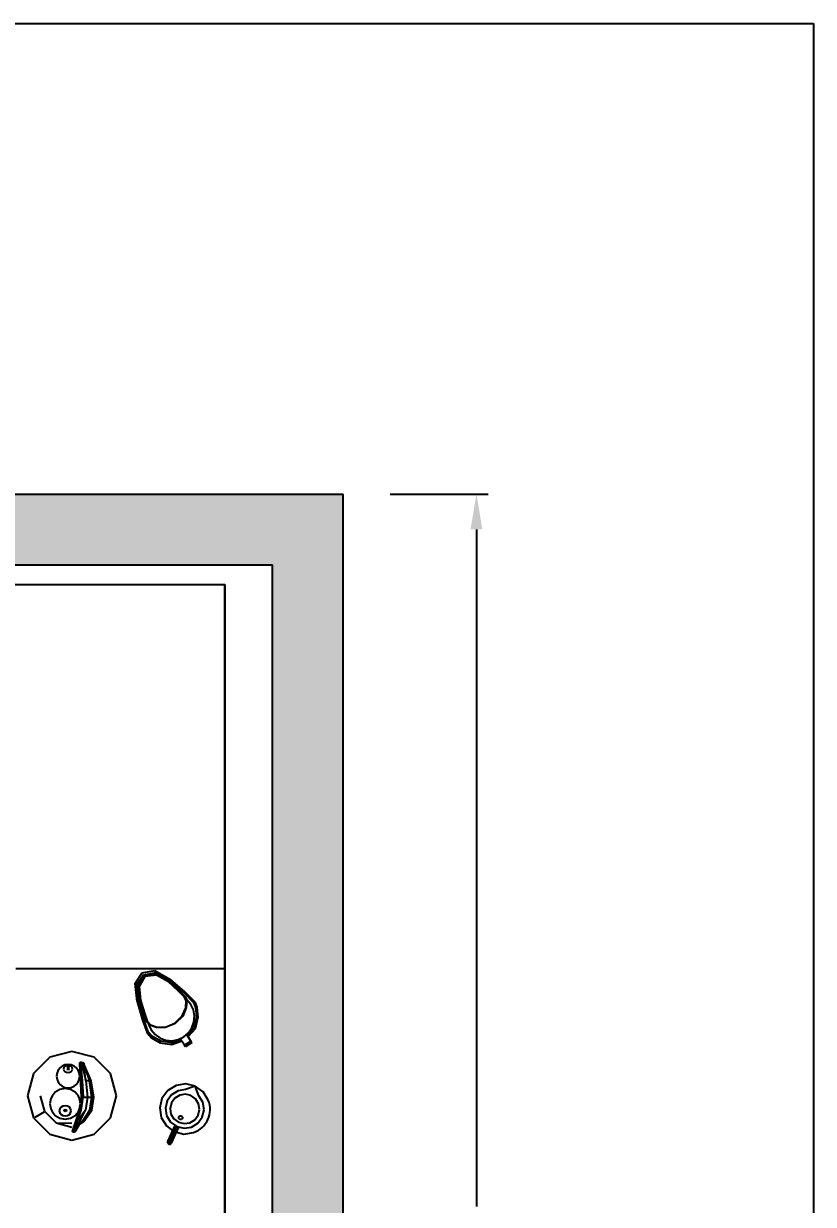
# Model space of a CAD drawing. Header units: millimetres. Extents: x 15734 to 38872, y 8066 to 23066.
# Drawn here: x 37193 to 38872, y 20556 to 23066 of the extents above; entities that cross this region are included whole.
import ezdxf

# ---------------------------------------------------------------- set-up
doc = ezdxf.new("R2010")
doc.units = ezdxf.units.MM
doc.header["$MEASUREMENT"] = 0
doc.layers.get('0').update_dxf_attribs({"color": 4})
doc.layers.add('Kitchen', color=4, linetype='Continuous')
doc.layers.add('Wall', color=10, linetype='Continuous')
doc.styles.add('ROMANS', font='romans.shx', dxfattribs={"width": 0.8})
doc.dimstyles.get("Standard").update_dxf_attribs({"dimtxt": 100, "dimasz": 75, "dimexe": 25, "dimexo": 0, "dimgap": 0.09, "dimtad": 0, "dimtoh": 1, "dimdec": 1, "dimzin": 0, "dimdsep": 46, "dimtxsty": 'ROMANS', "dimcen": 0.09, "dimclrd": 7, "dimclre": 7, "dimclrt": 7, "dimadec": 0, "dimazin": 0, "dimtfac": 1, "dimtdec": 1, "dimtofl": 0, "dimtmove": 0, "dimatfit": 3, "dimfxl": 1, "dimtfillclr": 7, "dimtolj": 1, "dimtzin": 0, "dimarcsym": 0})

# ---------------------------------------------------------------- blocks, each defined once
blk = doc.blocks.new('m_93')
for p, q in [((-193.383694, 0), (0.009966, 0)), ((0, -390.031933), (0, 0)), ((0, -152.831542), (0, 0)), ((0.009966, 0), (0.009966, -371.383983)), ((-52.708197, -96.860361), (0, -96.860361)), ((-22.621298, -100.612998), (-20.833206, -97.981047)), ((-20.833206, -97.981047), (-17.605663, -97.368264)), ((-17.403317, -97.922468), (-20.463467, -98.503518)), ((-17.364645, -98.137688), (-20.463467, -98.503518)), ((-20.435167, -98.543262), (-17.34941, -98.179006)), ((-17.605663, -97.368264), (-17.403317, -97.922468)), ((-17.605663, -97.368264), (-13.654685, -99.601268)), ((-13.657022, -100.039744), (-17.403317, -97.922468)), ((-14.226365, -99.911141), (-17.364645, -98.137688)), ((-17.34941, -98.179006), (-17.218161, -98.534465)), ((-17.34941, -98.179006), (-14.22422, -99.945116)), ((-22.621298, -100.612998), (-22.15879, -100.998926)), ((-22.122264, -105.209088), (-22.621298, -100.612998)), ((-20.463467, -98.503518), (-22.15879, -100.998926)), ((-22.15879, -100.998926), (-21.738291, -104.873442)), ((-20.463467, -98.503518), (-21.949792, -101.162886)), ((-21.949792, -101.162886), (-21.604491, -104.730272)), ((-21.915436, -101.191592), (-20.435167, -98.543262)), ((-21.915436, -101.191592), (-21.619916, -101.43857)), ((-21.571493, -104.744148), (-21.915436, -101.191592)), ((-20.192957, -98.885631), (-21.619916, -101.43857)), ((-20.435167, -98.543262), (-20.192957, -98.885631)), ((-17.218161, -98.534465), (-20.192957, -98.885631)), ((-14.205456, -100.236916), (-17.218161, -98.534465)), ((-11.590243, -102.334189), (-14.226365, -99.911141)), ((-14.22422, -99.945116), (-11.599016, -102.358007)), ((-11.674619, -102.563095), (-14.205456, -100.236916)), ((-13.654685, -99.601268), (-13.657022, -100.039744)), ((-13.657022, -100.039744), (-10.228515, -103.019046)), ((-10.038471, -102.743554), (-13.654685, -99.601268)), ((-21.619916, -101.43857), (-21.288276, -104.863381)), ((-10.145903, -104.082703), (-11.674619, -102.563095)), ((-11.599016, -102.358007), (-10.013271, -103.934478)), ((-9.997845, -103.917193), (-11.590243, -102.334189)), ((-10.228515, -103.019046), (-7.856632, -105.433106)), ((-9.732223, -104.98271), (-10.145903, -104.082703)), ((-10.0703, -103.877735), (-9.997845, -103.917193)), ((-7.536912, -105.28965), (-10.038471, -102.743554)), ((-10.013271, -103.934478), (-9.583974, -104.867959)), ((-22.122264, -105.209088), (-20.743943, -109.86464)), ((-21.685744, -105.356645), (-22.122264, -105.209088)), ((-21.572471, -104.830861), (-21.756053, -104.87802)), ((-21.756053, -104.87802), (-21.513486, -105.821871)), ((-21.724224, -105.001664), (-21.685744, -105.356645)), ((-20.3789, -109.770894), (-21.685744, -105.356645)), ((-21.604491, -104.730272), (-21.572471, -104.830861)), ((-21.604491, -104.730272), (-20.52598, -108.125972)), ((-20.497656, -108.125686), (-21.571493, -104.744148)), ((-21.513486, -105.821871), (-21.277142, -105.761027)), ((-20.52598, -108.125972), (-21.434188, -105.266404)), ((-21.149206, -106.163954), (-21.368552, -106.218362)), ((-21.368552, -106.218362), (-21.347857, -106.301474)), ((-21.347857, -106.301474), (-21.123243, -106.245804)), ((-21.347857, -106.301474), (-21.298242, -106.502151)), ((-21.298242, -106.502151), (-21.060348, -106.443262)), ((-21.298242, -106.502151), (-21.248436, -106.702733)), ((-21.227932, -106.785845), (-21.298242, -106.502151)), ((-21.288276, -104.863381), (-20.253134, -108.123135)), ((-21.277142, -105.761027), (-21.149206, -106.163954)), ((-21.248436, -106.702733), (-20.997644, -106.640625)), ((-21.248436, -106.702733), (-21.227932, -106.785845)), ((-21.227932, -106.785845), (-20.971871, -106.722355)), ((-20.971871, -106.722355), (-20.52598, -108.125972)), ((-10.730076, -108.820605), (-9.855461, -106.744051)), ((-9.711719, -106.695008), (-10.61914, -108.84912)), ((-9.855461, -106.744051), (-9.732223, -104.98271)), ((-9.583974, -104.867959), (-9.711719, -106.695008)), ((-9.596277, -104.725575), (-9.674216, -104.671883)), ((-8.590031, -105.907821), (-9.596277, -104.725575)), ((-7.924032, -107.310152), (-8.590031, -105.907821)), ((-7.856632, -105.433106), (-7.536912, -105.28965)), ((-7.856632, -105.433106), (-7.392574, -106.70743)), ((-7.536912, -105.28965), (-7.047463, -106.633687)), ((-7.392574, -106.70743), (-7.134176, -109.071874)), ((-7.047463, -106.633687), (-6.774998, -109.12745)), ((-20.743943, -109.86464), (-19.614649, -113.106441)), ((-20.52598, -108.125972), (-19.813466, -110.269928)), ((-19.787884, -110.260749), (-20.497656, -108.125686)), ((-19.30821, -112.844634), (-20.3789, -109.770894)), ((-20.253134, -108.123135), (-19.568944, -110.181451)), ((-19.568944, -110.181451), (-18.707609, -111.064458)), ((-12.570906, -110.666299), (-10.730076, -108.820605)), ((-10.61914, -108.84912), (-12.528706, -110.763669)), ((-7.643557, -108.837199), (-7.924032, -107.310152)), ((-7.134176, -109.071874), (-7.808399, -111.87284)), ((-7.767964, -110.384774), (-7.643557, -108.837199)), ((-6.774998, -109.12745), (-7.486129, -112.081551)), ((-7.134176, -109.071874), (-6.774998, -109.12745)), ((-19.813466, -110.269928), (-19.789267, -110.256839)), ((-18.894339, -111.176753), (-19.787884, -110.260749)), ((-19.614649, -113.106441), (-19.30821, -112.844634)), ((-19.614649, -113.106441), (-18.449021, -114.372754)), ((-18.202925, -114.045214), (-19.30821, -112.844634)), ((-19.273639, -110.787987), (-19.240618, -110.967469)), ((-19.240618, -110.967469), (-18.57462, -112.369919)), ((-17.194128, -111.787796), (-18.894339, -111.176753)), ((-18.707609, -111.064458), (-17.068363, -111.653518)), ((-18.57462, -112.369919), (-17.56835, -113.552141)), ((-14.975977, -111.761141), (-17.194128, -111.787796)), ((-17.068363, -111.653518), (-14.930082, -111.627721)), ((-12.528706, -110.763669), (-14.975977, -111.761141)), ((-14.930082, -111.627721), (-12.570906, -110.666299)), ((-10.351753, -114.131927), (-9.169722, -113.125586)), ((-9.465623, -113.7079), (-7.808399, -111.87284)), ((-7.486129, -112.081551), (-9.252548, -114.037394)), ((-9.169722, -113.125586), (-8.288479, -111.847448)), ((-8.288479, -111.847448), (-7.767964, -110.384774)), ((-7.808399, -111.87284), (-7.486129, -112.081551)), ((-18.449021, -114.372754), (-18.202925, -114.045214)), ((-18.449021, -114.372754), (-16.286326, -115.615725)), ((-16.152334, -115.223717), (-18.202925, -114.045214)), ((-17.56835, -113.552141), (-16.290617, -114.433598)), ((-16.290617, -114.433598), (-14.828134, -114.954209)), ((-16.286326, -115.615725), (-16.152334, -115.223717)), ((-16.286326, -115.615725), (-13.370896, -116.029095)), ((-13.388086, -115.61563), (-16.152334, -115.223717)), ((-14.828134, -114.954209), (-13.280869, -115.07852)), ((-13.388086, -115.61563), (-11.084581, -114.793157)), ((-13.370896, -116.029095), (-13.388086, -115.61563)), ((-13.370896, -116.029095), (-10.864067, -115.133977)), ((-13.280869, -115.07852), (-11.753917, -114.798045)), ((-11.753917, -114.798045), (-10.351753, -114.131927)), ((-11.224604, -114.576554), (-11.050582, -114.463877)), ((-10.166025, -116.212797), (-11.224604, -114.576554)), ((-10.166025, -116.212797), (-8.530069, -115.15429)), ((-8.265424, -115.563273), (-9.901357, -116.622066)), ((-9.588671, -113.518071), (-9.762502, -113.630366)), ((-8.530069, -115.15429), (-9.588671, -113.518071)), ((-9.588671, -113.518071), (-9.298635, -113.966107)), ((-8.794737, -114.745211), (-9.588671, -113.518071)), ((-8.530069, -115.15429), (-8.794737, -114.745211)), ((-8.626747, -115.004587), (-8.530069, -115.15429)), ((-8.530069, -115.15429), (-8.265424, -115.563273)), ((-38.556648, -117.76514), (-44.158793, -119.266414)), ((-38.556648, -117.768955), (-44.156838, -119.269824)), ((-32.954502, -119.266414), (-38.556648, -117.76514)), ((-32.956434, -119.269824), (-38.556648, -117.768955)), ((-9.901357, -116.622066), (-10.166025, -116.212797)), ((-44.158793, -119.266414), (-48.25995, -123.368168)), ((-44.156838, -119.269824), (-48.256636, -123.370123)), ((-41.46874, -121.824908), (-42.064643, -122.49825)), ((-41.012883, -121.536231), (-41.46874, -121.824908)), ((-40.330267, -121.191883), (-41.012883, -121.536231)), ((-40.57715, -121.907425), (-40.663862, -122.236323)), ((-40.330267, -121.628523), (-40.57715, -121.907425)), ((-39.52539, -121.071005), (-40.330267, -121.191883)), ((-39.960933, -121.442175), (-40.330267, -121.628523)), ((-39.52539, -121.376753), (-39.960933, -121.442175)), ((-39.67402, -121.505856), (-39.631248, -121.4751)), ((-39.67402, -121.505856), (-39.631248, -121.71514)), ((-39.631248, -121.536612), (-39.67402, -121.505856)), ((-39.631248, -121.4751), (-39.52539, -121.462297)), ((-39.631248, -121.536612), (-39.52539, -121.549415)), ((-39.600206, -121.744919), (-39.631248, -121.536612)), ((-39.631248, -121.71514), (-39.609766, -121.914553)), ((-39.609766, -122.101569), (-39.631248, -122.273826)), ((-39.609766, -121.914553), (-39.609766, -122.101569)), ((-39.585161, -121.944236), (-39.600206, -121.744919)), ((-39.600206, -122.324609), (-39.585161, -122.136903)), ((-39.585161, -122.136903), (-39.585161, -121.944236)), ((-38.720322, -121.191883), (-39.52539, -121.071005)), ((-39.089656, -121.442175), (-39.52539, -121.376753)), ((-39.52539, -121.462297), (-39.420104, -121.4751)), ((-39.52539, -121.549415), (-39.420104, -121.536612)), ((-39.52539, -121.549415), (-39.52539, -122.511315)), ((-39.450383, -121.744919), (-39.465618, -121.944236)), ((-39.465618, -121.944236), (-39.465618, -122.136903)), ((-39.465618, -122.136903), (-39.450383, -122.324609)), ((-39.420104, -121.536612), (-39.450383, -121.744919)), ((-39.420104, -121.71514), (-39.440823, -121.914553)), ((-39.440823, -121.914553), (-39.440823, -122.101569)), ((-39.440823, -122.101569), (-39.420104, -122.273826)), ((-39.420104, -121.4751), (-39.376569, -121.505856)), ((-39.376569, -121.505856), (-39.420104, -121.71514)), ((-39.420104, -121.536612), (-39.376569, -121.505856)), ((-38.720322, -121.628523), (-39.089656, -121.442175)), ((-38.037896, -121.536231), (-38.720322, -121.191883)), ((-38.473439, -121.907425), (-38.720322, -121.628523)), ((-38.386917, -122.236323), (-38.473439, -121.907425)), ((-37.581826, -121.824908), (-38.037896, -121.536231)), ((-36.986137, -122.49825), (-37.581826, -121.824908)), ((-36.518955, -120.679784), (-36.597657, -120.715427)), ((-36.597657, -120.715427), (-36.567974, -120.683002)), ((-36.597657, -120.715427), (-36.592961, -120.889449)), ((-36.588073, -120.88778), (-36.597657, -120.715427)), ((-36.592961, -120.889449), (-36.588073, -120.889449)), ((-36.588073, -120.88778), (-36.518955, -120.679784)), ((-36.588073, -120.889449), (-36.588073, -120.88778)), ((-36.588073, -120.889449), (-36.512685, -120.889449)), ((-36.569524, -120.661902), (-36.516404, -120.61162)), ((-36.472059, -120.629), (-36.569524, -120.661902)), ((-36.569524, -120.683694), (-36.569524, -120.661902)), ((-36.569524, -120.661902), (-36.514259, -120.661902)), ((-36.185932, -129.331445), (-36.559367, -120.889449)), ((-36.518955, -120.679784), (-36.420894, -120.578122)), ((-36.407995, -120.59493), (-36.518955, -120.679784)), ((-36.518955, -120.679784), (-36.443353, -120.661902)), ((-36.512685, -120.889449), (-36.518955, -120.679784)), ((-36.516404, -120.61162), (-36.496091, -120.604586)), ((-36.516404, -120.61162), (-36.453915, -120.61162)), ((-36.453915, -120.889449), (-36.512685, -120.889449)), ((-36.487294, -120.59493), (-36.498833, -120.605182)), ((-36.496091, -120.604586), (-36.487294, -120.59493)), ((-36.446882, -120.578122), (-36.487294, -120.59493)), ((-36.443353, -120.661902), (-36.453915, -120.889449)), ((-36.453915, -120.889449), (-36.345506, -120.889449)), ((-36.380673, -120.561433), (-36.446882, -120.578122)), ((-36.288476, -120.59493), (-36.443353, -120.661902)), ((-36.443353, -120.661902), (-36.420894, -120.61162)), ((-36.443353, -120.661902), (-36.253715, -120.661902)), ((-36.439848, -120.578122), (-36.380673, -120.561433)), ((-36.420894, -120.61162), (-36.429882, -120.614648)), ((-36.426378, -120.61162), (-36.420894, -120.61162)), ((-36.420894, -120.578122), (-36.380673, -120.561433)), ((-36.420894, -120.61162), (-36.419726, -120.610046)), ((-36.420894, -120.61162), (-36.409951, -120.61162)), ((-36.419726, -120.889449), (-35.967589, -125.228524)), ((-36.416602, -120.611143), (-36.407995, -120.59493)), ((-36.380673, -120.561433), (-36.390233, -120.578122)), ((-36.380673, -120.561433), (-36.35118, -120.578122)), ((-36.380673, -120.561433), (-36.202336, -120.578122)), ((-36.253715, -120.578122), (-36.380673, -120.561433)), ((-36.380673, -120.561433), (-36.060548, -120.578122)), ((-36.345506, -120.889449), (-36.340237, -120.816493)), ((-36.320901, -120.889449), (-36.345506, -120.889449)), ((-36.253715, -120.661902), (-36.340237, -120.816493)), ((-36.340237, -120.816493), (-36.236525, -120.774126)), ((-36.340237, -120.816493), (-36.320901, -120.889449)), ((-36.320901, -120.889449), (-36.058402, -120.889449)), ((-36.253715, -120.661902), (-36.288476, -120.59493)), ((-36.177349, -120.667386), (-36.253715, -120.661902)), ((-36.216593, -120.59493), (-36.177349, -120.611024)), ((-36.122656, -120.611429), (-36.216593, -120.59493)), ((-36.209369, -120.615244), (-36.191011, -120.61162)), ((-36.191011, -120.61162), (-36.209369, -120.61162)), ((-36.197067, -120.609951), (-36.191011, -120.61162)), ((-36.191011, -120.61162), (-36.13925, -120.661902)), ((-36.191011, -120.61162), (-35.960937, -120.61162)), ((-36.13925, -120.661902), (-36.189652, -120.661902)), ((-36.004877, -120.679784), (-36.141396, -120.62509)), ((-36.13925, -120.661902), (-36.098242, -120.832324)), ((-36.13925, -120.661902), (-36.062312, -120.661902)), ((-36.083007, -120.675778), (-36.13925, -120.661902)), ((-36.103511, -120.614743), (-35.835147, -120.661902)), ((-36.004877, -120.679784), (-36.085534, -120.674014)), ((-36.085534, -120.889449), (-35.041786, -125.228524)), ((-36.060548, -120.578122), (-35.938096, -120.604682)), ((-36.058402, -120.889449), (-36.004877, -120.679784)), ((-36.058402, -120.889449), (-35.933972, -120.889449)), ((-36.004877, -120.679784), (-36.052919, -120.699405)), ((-35.960937, -120.61162), (-36.021495, -120.604396)), ((-35.835147, -120.661902), (-36.004877, -120.679784)), ((-35.933972, -120.889449), (-36.004877, -120.679784)), ((-35.960937, -120.61162), (-35.835147, -120.661902)), ((-35.865617, -120.61162), (-35.939265, -120.604396)), ((-35.933972, -120.889449), (-35.666013, -120.889449)), ((-35.818553, -120.630669), (-35.865617, -120.61162)), ((-35.835147, -120.661902), (-35.751963, -120.645117)), ((-35.835147, -120.661902), (-35.701561, -120.768952)), ((-35.835147, -120.661902), (-35.608793, -120.715427)), ((-35.618353, -120.768952), (-35.835147, -120.661902)), ((-35.701561, -120.768952), (-35.821486, -120.73965)), ((-35.751963, -120.645117), (-35.818553, -120.630669)), ((-35.751963, -120.645117), (-35.649419, -120.699024)), ((-35.701561, -120.768952), (-35.687113, -120.760631)), ((-35.701561, -120.768952), (-34.116006, -125.228524)), ((-35.684562, -120.884275), (-35.701561, -120.768952)), ((-35.041786, -125.228524), (-35.684562, -120.889449)), ((-35.658407, -120.889449), (-35.602546, -120.889449)), ((-35.608793, -120.715427), (-35.655475, -120.696592)), ((-35.619927, -120.721864), (-35.608793, -120.715427)), ((-35.584379, -120.733213), (-35.618353, -120.768952)), ((-35.602546, -120.889449), (-35.618353, -120.768952)), ((-35.618353, -120.768952), (-35.562897, -120.889449)), ((-35.608793, -120.715427), (-35.606241, -120.72196)), ((-35.606241, -120.72196), (-35.584379, -120.733213)), ((-35.562897, -120.889449), (-35.602546, -120.889449)), ((-35.584379, -120.733213), (-35.517001, -120.889449)), ((-35.517001, -120.889449), (-35.562897, -120.889449)), ((-33.732224, -125.228524), (-35.536528, -120.889449)), ((-28.856635, -123.370123), (-32.956434, -119.269824)), ((-28.853321, -123.368168), (-32.954502, -119.266414)), ((-48.25995, -123.368168), (-49.760938, -128.97129)), ((-48.256636, -123.370123), (-49.757219, -128.97129)), ((-42.273832, -123.179483), (-42.500186, -124.039054)), ((-42.500186, -124.039054), (-42.273832, -124.898719)), ((-42.064643, -122.49825), (-42.273832, -123.179483)), ((-42.273832, -124.898719), (-42.064643, -125.579977)), ((-40.663862, -122.236323), (-40.57715, -122.565341)), ((-40.57715, -122.565341), (-40.330267, -122.844243)), ((-40.330267, -122.844243), (-39.960933, -123.030567)), ((-39.960933, -123.030567), (-39.52539, -123.095989)), ((-39.631248, -122.273826), (-39.666987, -122.403717)), ((-39.625788, -122.479677), (-39.600206, -122.324609)), ((-39.52539, -123.095989), (-39.089656, -123.030567)), ((-39.450383, -122.324609), (-39.424801, -122.479677)), ((-39.420104, -122.273826), (-39.383602, -122.403621)), ((-39.089656, -123.030567), (-38.720322, -122.844243)), ((-38.720322, -122.844243), (-38.473439, -122.565341)), ((-38.473439, -122.565341), (-38.386917, -122.236323)), ((-36.776758, -123.179483), (-36.986137, -122.49825)), ((-36.986137, -125.579977), (-36.776758, -124.898719)), ((-36.550379, -124.039054), (-36.776758, -123.179483)), ((-36.776758, -124.898719), (-36.550379, -124.039054)), ((-27.356053, -128.97129), (-28.856635, -123.370123)), ((-27.352333, -128.97129), (-28.853321, -123.368168)), ((-42.815829, -128.048038), (-43.596292, -129.064941)), ((-41.64784, -127.36845), (-42.815829, -128.048038)), ((-42.064643, -125.579977), (-41.46874, -126.253223)), ((-40.269923, -127.129888), (-41.64784, -127.36845)), ((-41.46874, -126.253223), (-41.012883, -126.541996)), ((-41.012883, -126.541996), (-40.330267, -126.886224)), ((-40.330267, -126.886224), (-39.52539, -127.007222)), ((-38.891983, -127.36845), (-40.269923, -127.129888)), ((-39.52539, -127.007222), (-38.720322, -126.886224)), ((-37.724018, -128.047943), (-38.891983, -127.36845)), ((-38.720322, -126.886224), (-38.037896, -126.541996)), ((-38.037896, -126.541996), (-37.581826, -126.253223)), ((-36.943555, -129.064941), (-37.724018, -128.047943)), ((-37.581826, -126.253223), (-36.986137, -125.579977)), ((-35.967589, -125.228524), (-35.730267, -129.331445)), ((-34.116006, -125.228524), (-35.041786, -125.228524)), ((-35.041786, -125.228524), (-34.631253, -129.331445)), ((-33.532214, -129.331445), (-34.116006, -125.228524)), ((-34.116006, -125.228524), (-33.732224, -125.228524)), ((-33.076573, -129.331445), (-33.732224, -125.228524)), ((-14.390826, -127.647567), (-15.841794, -129.648041)), ((-12.284971, -126.354694), (-14.390826, -127.647567)), ((-11.778116, -127.725577), (-13.398052, -128.720116)), ((-9.844733, -125.966215), (-12.284971, -126.354694)), ((-9.900975, -127.426767), (-11.778116, -127.725577)), ((-7.441592, -126.541209), (-9.900975, -127.426767)), ((-7.441592, -126.541209), (-9.844733, -125.966215)), ((-6.513858, -128.985357), (-7.441592, -126.541209)), ((-5.441404, -127.992272), (-7.441592, -126.541209)), ((-4.148817, -130.098533), (-5.441404, -127.992272)), ((-49.760938, -128.97129), (-48.25995, -134.574413)), ((-49.757219, -128.97129), (-48.256636, -134.572458)), ((-45.40391, -132.925188), (-46.463084, -128.97129)), ((-43.870497, -129.700303), (-44.166994, -130.99873)), ((-44.166994, -130.99873), (-43.870497, -132.29717)), ((-43.596292, -129.064941), (-43.870497, -129.700303)), ((-36.669326, -129.700303), (-36.943555, -129.064941)), ((-36.372662, -130.99873), (-36.669326, -129.700303)), ((-36.669326, -132.29717), (-36.372662, -130.99873)), ((-36.414647, -130.815339), (-36.185932, -129.331445)), ((-36.236525, -132.646584), (-35.730267, -129.331445)), ((-35.730267, -129.331445), (-36.185932, -129.331445)), ((-35.730267, -129.331445), (-34.631253, -129.331445)), ((-34.631253, -129.331445), (-35.126949, -132.646584)), ((-34.631253, -129.331445), (-33.532214, -129.331445)), ((-34.017372, -132.646584), (-33.532214, -129.331445)), ((-33.557415, -132.646584), (-33.076573, -129.331445)), ((-33.532214, -129.331445), (-33.076573, -129.331445)), ((-28.856635, -134.572458), (-27.356053, -128.97129)), ((-28.853321, -134.574413), (-27.352333, -128.97129)), ((-15.841794, -129.648041), (-16.416788, -132.051658)), ((-14.514065, -130.258989), (-14.956451, -132.107913)), ((-13.398052, -128.720116), (-14.514065, -130.258989)), ((-13.458991, -130.744528), (-13.79571, -132.152641)), ((-12.608981, -129.572558), (-13.458991, -130.744528)), ((-11.37538, -128.815126), (-12.608981, -129.572558)), ((-9.945703, -128.587603), (-11.37538, -128.815126)), ((-8.537889, -128.924417), (-9.945703, -128.587603)), ((-7.366205, -129.774499), (-8.537889, -128.924417)), ((-6.608796, -131.008386), (-7.366205, -129.774499)), ((-6.38125, -132.438183), (-6.608796, -131.008386)), ((-5.519533, -130.605459), (-6.513858, -128.985357)), ((-5.2207, -132.48291), (-5.519533, -130.605459)), ((-47.838092, -134.330761), (-45.40391, -132.925188)), ((-45.40391, -132.925188), (-42.509961, -135.819626)), ((-43.870497, -132.29717), (-43.596292, -132.93252)), ((-43.596292, -132.93252), (-42.815829, -133.949506)), ((-42.815829, -133.949506), (-41.64784, -134.628999)), ((-41.64784, -132.274317), (-41.761327, -132.771194)), ((-41.761327, -132.771194), (-41.64784, -133.26807)), ((-41.324401, -131.85302), (-41.64784, -132.274317)), ((-41.64784, -133.26807), (-41.324401, -133.689356)), ((-40.840626, -131.571579), (-41.324401, -131.85302)), ((-41.324401, -133.689356), (-40.840626, -133.970797)), ((-40.269923, -131.472754), (-40.840626, -131.571579)), ((-40.840626, -133.970797), (-40.269923, -134.069633)), ((-40.562105, -132.677436), (-40.476561, -132.497453)), ((-40.562105, -132.677436), (-40.562105, -132.618653)), ((-40.476561, -132.857322), (-40.562105, -132.677436)), ((-40.476561, -132.497453), (-40.269923, -132.422948)), ((-40.476561, -132.497453), (-40.476561, -132.438671)), ((-40.269923, -132.93184), (-40.476561, -132.857322)), ((-39.699221, -131.571579), (-40.269923, -131.472754)), ((-40.269923, -132.422948), (-40.269923, -132.364154)), ((-40.269923, -132.422948), (-40.063286, -132.497453)), ((-40.063286, -132.857322), (-40.269923, -132.93184)), ((-40.269923, -134.069633), (-39.699221, -133.970797)), ((-40.063286, -132.497453), (-40.063286, -132.438671)), ((-40.063286, -132.497453), (-39.977527, -132.677436)), ((-39.977527, -132.677436), (-40.063286, -132.857322)), ((-39.977527, -132.677436), (-39.977527, -132.618653)), ((-39.215422, -131.85302), (-39.699221, -131.571579)), ((-39.699221, -133.970797), (-39.215422, -133.689356)), ((-38.891983, -132.274317), (-39.215422, -131.85302)), ((-39.215422, -133.689356), (-38.891983, -133.26807)), ((-38.77852, -132.771194), (-38.891983, -132.274317)), ((-38.891983, -133.26807), (-38.77852, -132.771194)), ((-38.891983, -134.628999), (-37.724018, -133.949506)), ((-37.724018, -133.949506), (-36.943555, -132.93252)), ((-37.549806, -135.462403), (-36.696673, -132.646584)), ((-37.262893, -135.462403), (-36.236525, -132.646584)), ((-35.126949, -132.646584), (-37.262893, -135.462403)), ((-36.943555, -132.93252), (-36.669326, -132.29717)), ((-36.696673, -132.646584), (-36.588073, -131.941306)), ((-36.570692, -135.462403), (-35.126949, -132.646584)), ((-35.878516, -135.462403), (-34.017372, -132.646584)), ((-33.557415, -132.646584), (-35.878516, -135.462403)), ((-35.591412, -135.462403), (-33.557415, -132.646584)), ((-34.017372, -132.646584), (-33.557415, -132.646584)), ((-16.416788, -132.051658), (-16.028309, -134.492278)), ((-14.956451, -132.107913), (-14.657617, -133.985257)), ((-14.657617, -133.985257), (-13.663268, -135.605466)), ((-13.79571, -132.152641), (-13.568163, -133.582425)), ((-13.568163, -133.582425), (-12.810946, -134.816313)), ((-11.54902, -134.304881), (-11.275578, -134.051561)), ((-11.275578, -134.051561), (-10.90293, -134.065914)), ((-7.568169, -135.018265), (-6.718159, -133.846283)), ((-6.718159, -133.846283), (-6.38125, -132.438183)), ((-5.662895, -134.331739), (-5.2207, -132.48291)), ((-48.25995, -134.574413), (-44.158793, -138.676166)), ((-48.256636, -134.572458), (-44.156838, -138.672757)), ((-42.509961, -135.819626), (-38.556648, -136.879003)), ((-42.509961, -135.819626), (-38.556648, -135.920608)), ((-41.64784, -134.628999), (-40.269923, -134.867572)), ((-40.269923, -134.867572), (-38.891983, -134.628999)), ((-38.327527, -137.744915), (-37.549806, -135.462403)), ((-37.262893, -135.462403), (-38.260556, -137.601268)), ((-37.933994, -136.978125), (-38.215041, -137.744915)), ((-37.942767, -137.744915), (-37.615228, -136.978125)), ((-37.262893, -135.462403), (-37.933994, -136.978125)), ((-37.296486, -136.978125), (-37.821675, -137.601268)), ((-37.768555, -136.104297), (-37.262893, -135.462403)), ((-37.296486, -136.978125), (-37.670899, -137.744915)), ((-37.615228, -136.978125), (-37.159753, -136.104297)), ((-37.558389, -137.744915), (-36.69219, -136.17568)), ((-37.549806, -135.462403), (-37.262893, -135.462403)), ((-36.789847, -136.140036), (-37.296486, -136.978125)), ((-36.69219, -136.17568), (-37.296486, -136.978125)), ((-37.159753, -136.104297), (-36.570692, -135.462403)), ((-37.159753, -136.104297), (-36.789847, -136.140036)), ((-35.878516, -135.462403), (-36.789847, -136.140036)), ((-36.789847, -136.140036), (-36.69219, -136.17568)), ((-36.69219, -136.17568), (-35.591412, -135.462403)), ((-36.570692, -135.462403), (-35.878516, -135.462403)), ((-35.591412, -135.462403), (-35.878516, -135.462403)), ((-32.956434, -138.672757), (-28.856635, -134.572458)), ((-32.954502, -138.676071), (-28.853321, -134.574413)), ((-16.028309, -134.492278), (-14.735556, -136.598432)), ((-14.735556, -136.598432), (-13.090635, -137.791896)), ((-14.334774, -140.496778), (-12.497854, -136.503422)), ((-14.109564, -140.348732), (-12.361908, -136.549508)), ((-13.84356, -140.59453), (-12.068153, -136.735153)), ((-13.663268, -135.605466), (-12.12461, -136.721682)), ((-13.483787, -140.636623), (-11.726761, -136.816895)), ((-13.24122, -140.450775), (-11.6045, -136.892473)), ((-12.810946, -134.816313), (-11.639071, -135.66631)), ((-12.12461, -136.721682), (-10.275984, -137.164056)), ((-11.639071, -135.66631), (-10.231257, -136.00322)), ((-11.563468, -134.677541), (-11.54902, -134.304881)), ((-11.310149, -134.951174), (-11.563468, -134.677541)), ((-10.9375, -134.965527), (-11.310149, -134.951174)), ((-10.664058, -134.712207), (-10.9375, -134.965527)), ((-10.90293, -134.065914), (-10.64961, -134.339547)), ((-10.64961, -134.339547), (-10.664058, -134.712207)), ((-10.275984, -137.164056), (-8.398819, -136.865234)), ((-10.231257, -136.00322), (-8.801747, -135.775685)), ((-8.801747, -135.775685), (-7.568169, -135.018265)), ((-8.398819, -136.865234), (-6.779099, -135.870599)), ((-6.779099, -135.870599), (-5.662895, -134.331739)), ((-44.158793, -138.676166), (-38.556648, -140.17744)), ((-44.156838, -138.672757), (-38.556648, -140.173626)), ((-38.556648, -140.173626), (-32.956434, -138.672757)), ((-38.556648, -140.17744), (-32.954502, -138.676071)), ((-38.406825, -137.92324), (-38.381052, -137.834084)), ((-38.406825, -137.92324), (-38.391018, -138.012397)), ((-38.388467, -137.92324), (-38.406825, -137.92324)), ((-38.391018, -138.012397), (-38.388467, -137.89345)), ((-38.352919, -138.012397), (-38.391018, -138.012397)), ((-38.391018, -138.012397), (-38.358975, -138.042092)), ((-38.388467, -137.89345), (-38.327527, -137.744915)), ((-38.388467, -137.89345), (-38.355088, -137.92324)), ((-38.327527, -137.744915), (-38.381052, -137.834084)), ((-38.381052, -137.834084), (-38.358975, -137.822747)), ((-38.381052, -137.834084), (-38.363672, -137.834084)), ((-38.358975, -138.042092), (-38.319326, -138.071775)), ((-38.355088, -137.92324), (-38.295889, -137.77461)), ((-38.355088, -137.92324), (-38.352919, -138.012397)), ((-38.355088, -137.92324), (-38.309384, -138.012397)), ((-38.304878, -137.950289), (-38.355088, -137.92324)), ((-38.309384, -138.012397), (-38.352919, -138.012397)), ((-38.352919, -138.012397), (-38.335943, -138.042092)), ((-38.335943, -138.042092), (-38.309384, -138.012397)), ((-38.335943, -138.042092), (-38.252926, -138.012397)), ((-38.333988, -137.77461), (-38.314653, -137.744915)), ((-38.333988, -137.77461), (-38.275004, -137.744915)), ((-38.295889, -137.77461), (-38.333988, -137.77461)), ((-38.314653, -137.744915), (-38.327527, -137.744915)), ((-38.319326, -138.071775), (-38.134384, -138.101566)), ((-38.275004, -137.744915), (-38.314653, -137.744915)), ((-38.295889, -137.92324), (-38.314653, -137.92324)), ((-38.134384, -138.101566), (-38.314653, -138.071775)), ((-38.309384, -138.012397), (-38.295889, -137.92324)), ((-38.309384, -138.012397), (-38.244725, -137.982619)), ((-38.252926, -138.012397), (-38.309384, -138.012397)), ((-38.298631, -138.071775), (-38.134384, -138.101566)), ((-38.295889, -137.77461), (-38.215041, -137.744915)), ((-38.275004, -137.744915), (-38.295889, -137.77461)), ((-38.295889, -137.77461), (-38.289833, -137.77461)), ((-38.295889, -137.92324), (-38.266397, -137.834084)), ((-38.215041, -137.744915), (-38.29453, -137.787986)), ((-38.244725, -137.982619), (-38.291407, -137.957513)), ((-38.266397, -137.834084), (-38.286519, -137.834084)), ((-38.278318, -137.601268), (-38.162303, -137.601268)), ((-38.215041, -137.744915), (-38.275004, -137.744915)), ((-38.134384, -138.101566), (-38.275004, -138.071775)), ((-38.266397, -137.834084), (-38.215041, -137.744915)), ((-38.266397, -137.834084), (-37.942767, -137.744915)), ((-38.182235, -137.834084), (-38.266397, -137.834084)), ((-38.252926, -138.012397), (-38.244725, -137.982619)), ((-38.186527, -138.012397), (-38.252926, -138.012397)), ((-38.244725, -137.982619), (-38.168168, -137.982619)), ((-38.215041, -137.744915), (-37.944722, -137.744915)), ((-38.207221, -138.071775), (-38.186527, -138.012397)), ((-38.134384, -138.101566), (-38.207221, -138.071775)), ((-38.168168, -137.982619), (-38.186527, -138.012397)), ((-38.186527, -138.012397), (-38.083601, -137.982619)), ((-38.186527, -138.012397), (-38.114262, -138.000977)), ((-38.168168, -137.982619), (-38.083601, -137.814653)), ((-38.168168, -137.982619), (-38.054872, -137.952923)), ((-38.083601, -137.982619), (-38.168168, -137.982619)), ((-38.166786, -138.071775), (-38.134384, -138.101566)), ((-38.161135, -137.601268), (-37.893749, -137.601268)), ((-38.156247, -138.012397), (-38.112498, -138.012397)), ((-38.134384, -138.101566), (-38.126159, -138.071775)), ((-38.134384, -138.101566), (-38.058782, -138.071775)), ((-38.134384, -138.101566), (-38.019538, -138.071775)), ((-38.089657, -138.071775), (-38.134384, -138.101566)), ((-38.134384, -138.101566), (-38.034964, -138.071775)), ((-38.014055, -138.071775), (-38.134384, -138.101566)), ((-38.112498, -138.012397), (-38.116789, -138.029587)), ((-38.112498, -138.012397), (-38.096094, -137.994921)), ((-37.915635, -138.012397), (-38.112498, -138.012397)), ((-37.998247, -137.982619), (-38.088274, -137.996876)), ((-38.054872, -137.952923), (-38.083601, -137.982619)), ((-38.083601, -137.982619), (-37.998247, -137.982619)), ((-38.061524, -137.816214), (-38.054872, -137.952923)), ((-38.054872, -137.952923), (-37.927723, -137.92324)), ((-38.054872, -137.952923), (-37.960935, -137.952923)), ((-38.028312, -137.92324), (-38.040614, -137.936234)), ((-37.992192, -137.834084), (-38.028312, -137.92324)), ((-38.028312, -137.92324), (-37.998247, -137.92324)), ((-38.019538, -138.071775), (-37.946487, -138.04326)), ((-37.95352, -138.047754), (-38.014055, -138.071775)), ((-37.998247, -137.834084), (-37.984753, -137.834084)), ((-37.837506, -137.92324), (-37.998247, -137.982619)), ((-37.960935, -137.952923), (-37.998247, -137.982619)), ((-37.998247, -137.982619), (-37.921667, -137.982619)), ((-37.942767, -137.744915), (-37.992192, -137.834084)), ((-37.986923, -138.041115), (-37.915635, -138.012397)), ((-37.927723, -137.92324), (-37.960935, -137.952923)), ((-37.960935, -137.952923), (-37.837506, -137.92324)), ((-37.954879, -138.048243), (-37.833977, -138.012397)), ((-37.944722, -137.744915), (-37.942767, -137.744915)), ((-37.942767, -137.744915), (-37.93633, -137.736618)), ((-37.942767, -137.744915), (-37.93633, -137.744915)), ((-37.840629, -137.744915), (-37.942767, -137.744915)), ((-37.927723, -137.92324), (-37.878132, -137.813568)), ((-37.927723, -137.92324), (-37.763095, -137.821674)), ((-37.760735, -137.92324), (-37.927723, -137.92324)), ((-37.921667, -137.982619), (-37.760735, -137.92324)), ((-37.837506, -137.92324), (-37.921667, -137.982619)), ((-37.921667, -137.982619), (-37.862301, -137.968945)), ((-37.921667, -137.982619), (-37.900591, -137.979591)), ((-37.86583, -137.601268), (-37.609172, -137.601268)), ((-37.748838, -137.744915), (-37.840629, -137.744915)), ((-37.734962, -137.822163), (-37.837506, -137.92324)), ((-37.833977, -138.012397), (-37.649799, -137.92324)), ((-37.663484, -137.92324), (-37.784767, -137.951171)), ((-37.760735, -137.92324), (-37.712884, -137.826955)), ((-37.663484, -137.92324), (-37.760735, -137.92324)), ((-37.670899, -137.744915), (-37.748838, -137.744915)), ((-37.71503, -137.828707), (-37.670899, -137.744915)), ((-37.681246, -137.933302), (-37.663484, -137.92324)), ((-37.675381, -137.744915), (-37.66954, -137.744915)), ((-37.670899, -137.744915), (-37.610746, -137.744915)), ((-37.663484, -137.92324), (-37.558389, -137.744915)), ((-37.649799, -137.92324), (-37.663484, -137.92324)), ((-37.649799, -137.92324), (-37.657428, -137.913179)), ((-37.558389, -137.744915), (-37.649799, -137.92324)), ((-37.587309, -137.77461), (-37.624407, -137.77461)), ((-37.610746, -137.744915), (-37.587309, -137.77461)), ((-37.610746, -137.744915), (-37.558389, -137.744915)), ((-37.598038, -137.601268), (-37.496281, -137.601268)), ((-37.558389, -137.744915), (-37.587309, -137.77461)), ((-13.966203, -139.69531), (-13.014651, -137.626564)), ((-12.958408, -139.835942), (-12.561131, -138.972366)), ((-12.195897, -138.178706), (-10.332227, -138.624608)), ((-10.332227, -138.624608), (-7.891989, -138.236129)), ((-14.109564, -140.348732), (-14.348626, -140.868652)), ((-14.348626, -140.868652), (-14.334774, -140.496778)), ((-14.348626, -140.868652), (-14.095497, -141.142094)), ((-14.334774, -140.496778), (-14.306641, -140.43554)), ((-14.306641, -140.43554), (-14.2375, -140.285158)), ((-13.84356, -140.59453), (-14.109564, -140.348732)), ((-14.095497, -141.142094), (-13.84356, -140.59453)), ((-14.095497, -141.142094), (-13.72304, -141.156637)), ((-13.483787, -140.636623), (-13.84356, -140.59453)), ((-13.72304, -141.156637), (-13.483787, -140.636623)), ((-13.72304, -141.156637), (-13.449598, -140.904104)), ((-13.449598, -140.904104), (-13.24122, -140.450775)), ((-13.384772, -140.763187), (-13.057423, -140.051174))]:
    blk.add_line(p, q)
blk.add_arc((-9.846656, -132.407312), 6.147831, 288.53864046, 22.05791889)
blk = doc.blocks.new('*D161')
at = {"layer": 'Defpoints', "color": 0}
for p in [(37972, 22066), (37972, 18416), (38155.6, 18416)]:
    blk.add_point(p, dxfattribs=at)
at = {"layer": 'Wall', "color": 7, "lineweight": -2, "transparency": 16777216}
for p, q in [((37972, 22066), (38180.6, 22066)), ((38155.6, 21991), (38155.6, 20551.5)), ((38155.6, 18491), (38155.6, 19930.4)), ((37972, 18416), (38180.6, 18416))]:
    blk.add_line(p, q, dxfattribs=at)
at = {"layer": 'Wall', "color": 7, "transparency": 16777216}
for points in [[(38143.1, 21991), (38168.1, 21991), (38155.6, 22066)], [(38143.1, 18491), (38168.1, 18491), (38155.6, 18416)]]:
    blk.add_solid(points, dxfattribs=at)
at = {"layer": 'Wall', "color": 7, "transparency": 16777216, "insert": (38155.6, 20241), "char_height": 100, "attachment_point": 5, "rotation": 90, "style": 'ROMANS'}
blk.add_mtext('\\A1;3650.0mm', dxfattribs=at)

msp = doc.modelspace()

# ---------------------------------------------------------------- hatches: boundary and pattern name
at = {"layer": 'Wall'}
h = msp.add_hatch(color=3, dxfattribs=at)
h.dxf.hatch_style = 1
h.paths.add_polyline_path([(31072, 22065.96), (29872, 22065.96), (29872, 20915.96), (30022, 20915.96), (30022, 21915.96), (31072, 21915.96)])
h.paths.add_polyline_path([(34122, 22065.96), (32672, 22065.96), (32672, 21915.96), (33722, 21915.96), (33722, 19815.96), (33872, 19815.96), (33872, 21915.96), (34122, 21915.96)])
h.paths.add_polyline_path([(35922, 22065.96), (35122, 22065.96), (35122, 21915.96), (35922, 21915.96)], flags=17)
h.paths.add_polyline_path([(37872, 22065.96), (36922, 22065.96), (36922, 21915.96), (37722, 21915.96), (37722, 18565.96), (33872, 18565.96), (33872, 18815.96), (33722, 18815.96), (33722, 16665.96), (34122, 16665.96), (34122, 16815.96), (33872, 16815.96), (33872, 18415.96), (37722, 18415.96), (37722, 17715.96), (37222, 17715.96), (37222, 17440.96), (37372, 17440.96), (37372, 17565.96), (37872, 17565.96)])
h.paths.add_polyline_path([(30522, 17715.96), (30022, 17715.96), (30022, 18715.96), (29872, 18715.96), (29872, 17565.96), (30372, 17565.96), (30372, 13715.96), (29872, 13715.96), (29872, 13065.96), (30022, 13065.96), (30022, 13565.96), (30522, 13565.96)])
h.paths.add_polyline_path([(37372, 16940.96), (37222, 16940.96), (37222, 16815.96), (35122, 16815.96), (35122, 16665.96), (37222, 16665.96), (37222, 16515.96), (37222, 13715.96), (35122, 13715.96), (35122, 13565.96), (37722, 13565.96), (37722, 9215.96), (36722, 9215.96), (36722, 9065.96), (37872, 9065.96), (37872, 13715.96), (37372, 13715.96)])
h.paths.add_polyline_path([(30872, 11565.96), (30022, 11565.96), (30022, 12065.96), (29872, 12065.96), (29872, 11415.96), (30022, 11415.96), (30872, 11415.96)])
h.paths.add_polyline_path([(33872, 13565.96), (34122, 13565.96), (34122, 13715.96), (33722, 13715.96), (33722, 11565.96), (32872, 11565.96), (32872, 11415.96), (33722, 11415.96), (33722, 9065.96), (34872, 9065.96), (34872, 9215.96), (33872, 9215.96)])

# ---------------------------------------------------------------- linework, layer by layer
for p, q in [((28872, 23065.96), (38872, 23065.96)), ((38872, 23065.96), (38872, 8065.96)), ((36922, 22065.96), (37872, 22065.96)), ((37872, 17565.96), (37872, 22065.96)), ((36922, 21915.96), (37722, 21915.96)), ((37722, 18565.96), (37722, 21915.96))]:
    msp.add_line(p, q, dxfattribs=at)

# ---------------------------------------------------------------- block references
at = {"layer": 'Kitchen', "color": 251, "linetype": 'Continuous', "true_color": 0x575855, "xscale": 8.42400000000227, "yscale": 8.423999999999433, "zscale": 8.424000000000001}
msp.add_blockref('m_93', (37620.43, 21873.63), dxfattribs=at)

# ---------------------------------------------------------------- dimensions: what is measured, and where the dimension line sits
at = {"layer": 'Wall'}
dim = msp.add_linear_dim(base=(38155.64, 18415.96), p1=(37972, 22065.96), p2=(37972, 18415.96), angle=90, dimstyle='Standard', override={"dimpost": 'mm'}, dxfattribs=at)
dim.commit()
dim.dimension.update_dxf_attribs({"geometry": '*D161', "text_midpoint": (38155.64, 20240.96)})

doc.saveas('drawing.dxf')
